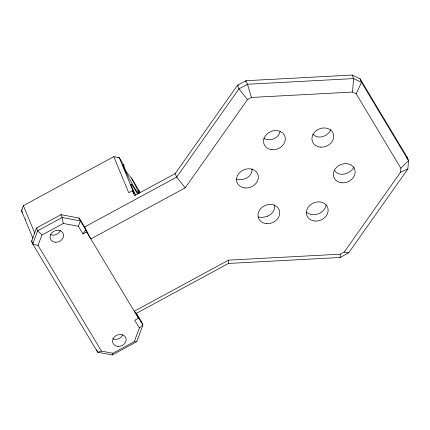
<?xml version="1.0" encoding="UTF-8"?>
<svg xmlns="http://www.w3.org/2000/svg" width="430" height="430" viewBox="0 0 430 430"><rect width="100%" height="100%" fill="white"/><g stroke="black" fill="none" stroke-linecap="round" stroke-linejoin="round"><path stroke-width="0.64" d="M96.745 349.972L97.685 352.229L101.48 351.122L112.864 353.24L134.268 341.646L139.385 327.934L134.778 320.259L138.444 318.27L136.396 313.325L228.491 263.44L228.626 260.134L340.259 254.178L344.231 252.028L400.577 172.167L400.867 168.27L356.164 93.799L352.487 92.052L251.437 97.443L247.465 99.599L185.217 187.829L90.832 238.956L84.576 227.002L79.222 218.08L60.99 214.683L36.545 227.927L31.578 241.235L32.75 244.063L97.685 352.229L112.268 354.949L136.713 341.71L142.921 325.075L141.75 322.247L136.396 313.325L134.235 311.261L228.626 260.134M228.491 263.44L340.13 257.484L340.259 254.178M406.941 158.326L407.038 157.036L360.077 78.808L352.154 75.051L246.008 80.716L237.457 85.35L175.209 173.58L134.44 195.666L132.392 190.721L128.726 192.704L113.799 156.665L23.365 205.653L21.5 210.646L32.954 238.295M340.13 257.484L348.682 252.851L407.866 168.958L408.5 160.573L407.038 157.036M352.487 92.052L353.616 78.588L352.154 75.051M326.166 204.814C324.967 213.275 312.728 218.107 306.407 212.076M280.15 131.548C278.559 138.444 269.782 141.895 263.778 138.363M60.899 214.946L60.99 214.683L62.157 217.51L63.323 223.46L78.351 226.261L82.958 233.936L86.623 231.947L84.576 227.002L176.671 177.117L238.919 88.886L247.476 84.248L353.616 78.588L361.539 82.34L408.5 160.573L400.867 168.27M112.268 354.949L112.864 353.24M101.48 351.122L38.039 245.439L41.914 235.054L63.323 223.46M78.351 226.261L80.394 220.907L79.222 218.08L78.642 218.252M356.164 93.799L361.539 82.34L360.077 78.808M330.901 129.607C328.079 136.251 317.947 140.105 312.701 134.01M354.116 166.969C350.627 173.806 338.835 177.805 334.266 170.076M22.199 209.62L21.5 210.646L22.511 212.323M82.958 233.936L85.747 229.83L80.394 220.907L62.157 217.51L37.716 230.754L32.75 244.063L38.039 245.439M245.245 81.7L246.008 80.716L247.476 84.248L251.437 97.443M32.121 240.795L31.578 241.235L32.916 243.461M139.385 327.934L142.921 325.075L137.568 316.152M400.577 172.167L407.866 168.958M267.686 216.204L262.542 217.489L258.011 217.021M238.757 85.086L237.457 85.35L238.919 88.886L247.465 99.599M37.19 227.943C34.593 228.841 41.839 234.554 41.914 235.054M134.268 341.646L136.713 341.71M117.97 157.649L119.266 157.686L123.974 165.528A16.437 1.118 61.6 0 0 127.543 175.343A16.437 1.118 61.6 0 0 138.299 193.263A16.437 1.118 61.6 0 0 131.51 178.074A24.591 13.351 34.2 0 1 128.57 174.876L126.377 171.763L124.85 168.673A24.591 13.351 34.2 0 1 123.98 165.528M175.639 173.661L175.209 173.58L176.671 177.117L185.217 187.829M344.231 252.028L348.682 252.851M113.799 156.665L119.266 157.686L134.198 193.726L132.392 190.721M140.83 322.005L141.75 322.247M131.51 178.074L139.61 191.57A24.591 13.351 34.2 0 0 139.938 193.07M86.623 231.947L138.444 318.27M23.365 205.653L34.814 233.302M139.207 193.091A16.437 1.118 61.6 0 1 139.61 191.57M60.35 230.399A6.966 5.821 -22.5 0 1 50.208 234.613M122.76 334.852A6.966 5.821 -22.5 0 1 112.735 338.781M274.114 204.707A12.234 9.223 -9.6 0 1 267.589 216.053M251.964 168.748A10.777 9.266 -3.3 0 1 246.637 178.068A12.368 10.599 -2.2 0 1 236.124 179.052M135.762 195.182A16.437 1.118 61.6 0 1 131.026 184.201A16.437 1.118 61.6 0 1 137.552 193.984M25.558 219.397A16.437 1.118 61.6 0 1 25.359 218.859M55.411 242.251A6.966 5.821 -22.5 0 0 63.301 233.705A6.966 5.821 -22.5 0 0 51.767 232.85A6.966 5.821 -22.5 0 0 55.411 242.251M117.944 346.413A6.966 5.821 -22.5 0 0 125.834 337.867A6.966 5.821 -22.5 0 0 114.294 337.012A6.966 5.821 -22.5 0 0 117.944 346.413M341.479 182.755A11.142 9.315 -22.5 0 0 354.755 169.549A11.142 9.315 -22.5 0 0 336.502 167.388A11.142 9.315 -22.5 0 0 341.479 182.755M314.744 221.031A11.142 9.315 -22.5 0 0 327.698 207.588A11.142 9.315 -22.5 0 0 309.337 205.825A11.142 9.315 -22.5 0 0 314.744 221.031M266.6 223.632A11.142 9.315 -22.5 0 0 279.226 209.964A11.142 9.315 -22.5 0 0 260.763 208.593A11.142 9.315 -22.5 0 0 266.6 223.632M244.686 187.915A11.142 9.315 -22.5 0 0 257.962 174.709A11.142 9.315 -22.5 0 0 239.709 172.554A11.142 9.315 -22.5 0 0 244.686 187.915M271.921 149.694A11.142 9.315 -22.5 0 0 284.875 136.251A11.142 9.315 -22.5 0 0 266.514 134.488A11.142 9.315 -22.5 0 0 271.921 149.694M320.57 147.135A11.142 9.315 -22.5 0 0 333.196 133.461A11.142 9.315 -22.5 0 0 314.733 132.091A11.142 9.315 -22.5 0 0 320.57 147.135"/></g></svg>
